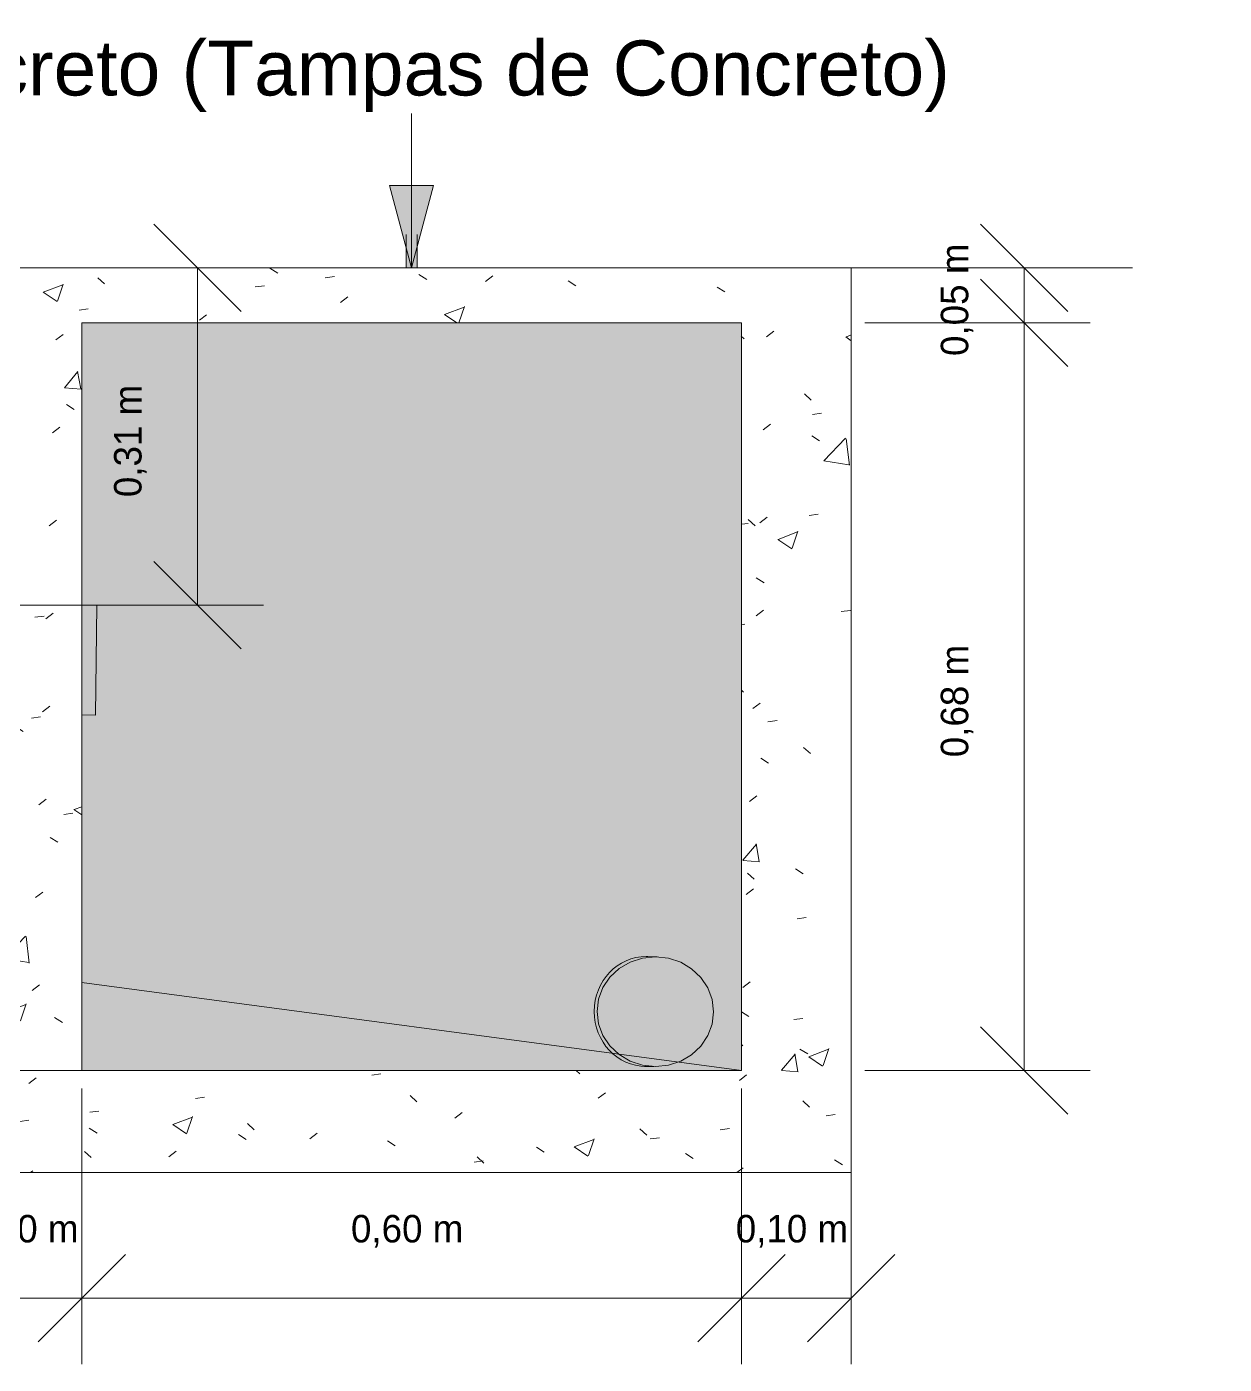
# Model space of a CAD drawing. Header units: metres. Extents: x 1.1 to 88.1, y -3.7 to 23.8.
# Drawn here: x 49.214 to 50.304, y -0.997 to 0.219 of the extents above; entities that cross this region are included whole.
import ezdxf

# ---------------------------------------------------------------- set-up
doc = ezdxf.new("R2010")
doc.units = ezdxf.units.M
doc.linetypes.add('IMPORT-DASHED2 _4_', pattern=[0.375, 0.25, -0.125])
doc.layers.add('1095_ARQ_BASE_dwg', color=7, linetype='Continuous', lineweight=5, true_color=0x767676)
for name, color, linetype, lineweight in [('A-ANNO-DIMS', 7, 'Continuous', 5), ('A-ANNO-DIMS-25', 7, 'Continuous', 5), ('A-DETL', 7, 'Continuous', 5), ('A-DETL-GENF', 7, 'Continuous', 5), ('A-GENM', 7, 'Continuous', 5), ('A-GENM-IDEN', 7, 'Continuous', 5), ('G-ANNO-DIMS', 7, 'Continuous', 5), ('KIRYA - PAREDE VISTA', 7, 'Continuous', 15), ('KIRYA - PISO', 7, 'Continuous', 5), ('KIRYA - PROJEÇÃO', 7, 'IMPORT-DASHED2 _4_', 5), ('P-PIPE', 7, 'Continuous', 5), ('P-SANR-FIXT', 7, 'Continuous', 5)]:
    doc.layers.add(name, color=color, linetype=linetype, lineweight=lineweight)
doc.styles.add('Arial_4', font='arial.ttf', dxfattribs={"height": 0.05})
doc.styles.add('Century Gothic_2', font='GOTHIC.TTF', dxfattribs={"height": 0.025})
doc.dimstyles.new('Setores_1_mm', dxfattribs={"dimscale": 0.3048, "dimtxt": 0.026104, "dimasz": 0.260417, "dimexe": 0.19685, "dimexo": 0.123031, "dimgap": 0.143537, "dimtad": 1, "dimrnd": 0.01, "dimzin": 0, "dimdsep": 46, "dimtxsty": 'Century Gothic_2', "dimblk1": 'OBLIQUE', "dimblk2": 'OBLIQUE', "dimsah": 1, "dimcen": 0.09, "dimazin": 0, "dimtfac": 1, "dimtdec": 4, "dimtix": 1, "dimtmove": 0, "dimatfit": 3, "dimfxl": 1, "dimtvp": 1, "dimtolj": 1, "dimtzin": 0, "dimarcsym": 2})

# ---------------------------------------------------------------- blocks, each defined once
blk = doc.blocks.new('Revestimento Impemeabilizante _inspeção_ - Revestimento Impemeabilizante _inspeção_-4026786-AA')
at = {"layer": 'A-GENM', "true_color": 0x595959}
blk.add_hatch(color=251, dxfattribs=at).paths.add_polyline_path([(-8.5501, -0.73), (-8.5501, -0.05), (-9.1501, -0.05), (-9.1501, -0.3066), (-9.1365, -0.3067), (-9.1375, -0.4067), (-9.1501, -0.4067), (-9.1501, -0.65), (-8.6667, -0.7144), (-8.6702, -0.7117), (-8.6776, -0.7013), (-8.6823, -0.6892), (-8.6838, -0.6756), (-8.6822, -0.6634), (-8.6775, -0.6513), (-8.6697, -0.6408), (-8.6601, -0.633), (-8.6487, -0.628), (-8.6365, -0.6263), (-8.6283, -0.6266), (-8.6165, -0.6278), (-8.6053, -0.6316), (-8.5953, -0.6376), (-8.5869, -0.6455), (-8.5806, -0.655), (-8.5767, -0.6656), (-8.5754, -0.6767), (-8.5767, -0.6879), (-8.5806, -0.6984), (-8.5869, -0.7079), (-8.5953, -0.7158), (-8.6053, -0.7217), (-8.6074, -0.7224), (-8.5591, -0.7288)])
blk = doc.blocks.new('Argamassa Impermeável Rampa _Inspeção_ - Argamassa Impermeável Rampa _Inspeção_-3637259-AA')
at = {"layer": 'A-GENM', "true_color": 0x929290}
blk.add_hatch(color=252, dxfattribs=at).paths.add_polyline_path([(-8.6451, -0.73), (-8.5501, -0.73), (-8.6074, -0.7224), (-8.6165, -0.7253), (-8.6283, -0.7266), (-8.6371, -0.7263), (-8.6491, -0.7246), (-8.6604, -0.7196), (-8.6667, -0.7144), (-9.1501, -0.65), (-9.1501, -0.73), (-8.6491, -0.73)])
at = {"layer": 'A-GENM', "color": 253, "true_color": 0xaaaaaa}
blk.add_line((-8.5501, -0.73), (-9.1501, -0.65), dxfattribs=at)
blk = doc.blocks.new('1095_ARQ_BASE_dwg-4006143-AA')
at = {"layer": 'KIRYA - PAREDE VISTA'}
for p, q in [((-8.247, 0), (-8.4507, 0)), ((-8.1943, 0), (-8.4502, 0)), ((-8.4343, 0), (-8.4493, 0)), ((-8.1944, 0), (-8.247, 0)), ((-8.4501, 0), (-8.1947, 0)), ((-8.4222, 0), (-8.1947, 0))]:
    blk.add_line(p, q, dxfattribs=at)
at = {"layer": 'KIRYA - PAREDE VISTA', "flags": 128}
for points in [[(-8.1947, 0), (-8.2516, 0), (-8.4501, 0)], [(-8.1947, 0), (-8.205, 0), (-8.4222, 0)]]:
    blk.add_lwpolyline(points, dxfattribs=at)
at = {"layer": 'KIRYA - PISO'}
for p, q in [((-8.1951, 0), (-8.4507, 0)), ((-8.1954, 0), (-8.4506, 0)), ((-8.195, 0), (-8.4506, 0)), ((-8.1951, 0), (-8.4505, 0)), ((-8.1952, 0), (-8.4504, 0)), ((-8.195, 0), (-8.4504, 0)), ((-8.1946, 0), (-8.4499, 0)), ((-8.4499, 0), (-8.1944, 0)), ((-8.1943, 0), (-8.4498, 0)), ((-8.1947, 0), (-8.4489, 0)), ((-8.1947, 0), (-8.4501, 0)), ((-8.1947, 0), (-8.4501, 0)), ((-8.3897, 0), (-8.4501, 0)), ((-8.1947, 0), (-8.4501, 0)), ((-8.4501, 0), (-8.1947, 0)), ((-8.1947, 0), (-8.4501, 0)), ((-8.4501, 0), (-8.1947, 0)), ((-8.3567, 0), (-8.1947, 0)), ((-8.1947, 0), (-8.3567, 0))]:
    blk.add_line(p, q, dxfattribs=at)
at = {"layer": 'KIRYA - PROJEÇÃO'}
for p, q in [((-8.1947, 0), (-8.4501, 0)), ((-8.4501, 0), (-8.1947, 0))]:
    blk.add_line(p, q, dxfattribs=at)
blk = doc.blocks.new('ESG_Caixa de Inspeção de Alvenaria - Caixa de Inspeção de Alvenaria-4026781-AA')
at = {"layer": 'P-SANR-FIXT', "true_color": 0x787878}
for points in [[(-8.8501, 0), (-8.8501, 0.0353), (-8.8514, 0.0351), (-8.8533, 0.0341), (-8.8541, 0.0332), (-8.8548, 0.0318), (-8.8551, 0.0307), (-8.8551, 0.0289), (-8.8549, 0.0002), (-8.8526, 0), (-8.8514, 0)], [(-8.8501, 0), (-8.8451, 0.0003), (-8.8455, 0.0058), (-8.8456, 0.0079), (-8.8451, 0.0178), (-8.8452, 0.0221), (-8.8452, 0.0284), (-8.8452, 0.0293), (-8.8452, 0.0313), (-8.8455, 0.0321), (-8.8463, 0.0335), (-8.8471, 0.0342), (-8.8485, 0.035), (-8.8492, 0.0352), (-8.8501, 0.0351), (-8.8501, 0)]]:
    blk.add_hatch(color=8, dxfattribs=at).paths.add_polyline_path(points)
at = {"layer": 'P-SANR-FIXT', "flags": 128}
for points in [[(-8.8551, 0.0303), (-8.8551, 0.0283), (-8.8551, 0.0227), (-8.8551, 0.0143), (-8.8551, 0.0041), (-8.8551, 0.0003)], [(-8.8451, 0.0303), (-8.8451, 0.0283), (-8.8451, 0.0227), (-8.8451, 0.0143), (-8.8451, 0.0041), (-8.8451, 0.0003)], [(-8.8451, 0.0003), (-8.8451, 0.0107), (-8.8451, 0.02), (-8.8451, 0.0267), (-8.8451, 0.03), (-8.8451, 0.0303)]]:
    blk.add_lwpolyline(points, dxfattribs=at)
at = {"layer": 'P-SANR-FIXT'}
for start_param, end_param in [(0, 1.570796), (1.570796, 3.141593)]:
    blk.add_ellipse((-8.8501, 0.0003), major_axis=(-0.005, 0), ratio=0.058824, start_param=start_param, end_param=end_param, dxfattribs=at)
blk = doc.blocks.new('DIMBLOCK27-AA')
at = {"layer": 'A-ANNO-DIMS-25', "lineweight": 25}
for p, q in [((50.1215, 0), (50.0818, 0.0397)), ((50.1215, -0.05), (50.0818, -0.0103)), ((50.1215, 0), (50.1612, -0.0397)), ((50.1215, -0.05), (50.1612, -0.0897))]:
    blk.add_line(p, q, dxfattribs=at)
at = {"layer": 'A-ANNO-DIMS-25'}
for p, q in [((50.1215, 0), (50.0018, 0)), ((50.1215, 0), (50.1215, -0.05)), ((50.1215, 0), (50.1815, 0)), ((50.1215, -0.05), (49.9765, -0.05)), ((50.1215, -0.05), (50.1815, -0.05))]:
    blk.add_line(p, q, dxfattribs=at)
at = {"layer": 'A-ANNO-DIMS-25', "color": 0, "insert": (50.0457, -0.0801), "char_height": 0.025, "width": 0.132261, "attachment_point": 1, "rotation": 90, "line_spacing_factor": 0.984502, "style": 'Century Gothic_2'}
blk.add_mtext('0,05 m', dxfattribs=at)
blk = doc.blocks.new('_Oblique')
at = {"color": 0, "linetype": 'ByBlock', "lineweight": -2}
blk.add_line((-0.5, -0.5), (0.5, 0.5), dxfattribs=at)
blk = doc.blocks.new('DIMBLOCK28-AA')
at = {"layer": 'A-ANNO-DIMS-25', "lineweight": 25}
for p, q in [((50.1215, -0.05), (50.0818, -0.0103)), ((50.1215, -0.05), (50.1612, -0.0897)), ((50.1215, -0.73), (50.0818, -0.6903)), ((50.1215, -0.73), (50.1612, -0.7697))]:
    blk.add_line(p, q, dxfattribs=at)
at = {"layer": 'A-ANNO-DIMS-25'}
for p, q in [((50.1215, -0.05), (49.9765, -0.05)), ((50.1215, -0.05), (50.1215, -0.73)), ((50.1215, -0.05), (50.1815, -0.05)), ((50.1215, -0.73), (49.9765, -0.73)), ((50.1215, -0.73), (50.1815, -0.73))]:
    blk.add_line(p, q, dxfattribs=at)
at = {"layer": 'A-ANNO-DIMS-25', "color": 0, "insert": (50.0457, -0.4451), "char_height": 0.025, "width": 0.132261, "attachment_point": 1, "rotation": 90, "line_spacing_factor": 0.984502, "style": 'Century Gothic_2'}
blk.add_mtext('0,68 m', dxfattribs=at)
blk = doc.blocks.new('DIMBLOCK29-AA')
at = {"layer": 'A-ANNO-DIMS-25'}
for p, q in [((49.1643, -0.9373), (49.1643, -0.7464)), ((49.2643, -0.9373), (49.2643, -0.7464)), ((49.1643, -0.9373), (49.2643, -0.9373)), ((49.1643, -0.9373), (49.1643, -0.9973)), ((49.2643, -0.9373), (49.2643, -0.9973))]:
    blk.add_line(p, q, dxfattribs=at)
at = {"layer": 'A-ANNO-DIMS-25', "lineweight": 25}
for p, q in [((49.1643, -0.9373), (49.204, -0.8976)), ((49.2643, -0.9373), (49.304, -0.8976)), ((49.1643, -0.9373), (49.1246, -0.977)), ((49.2643, -0.9373), (49.2246, -0.977))]:
    blk.add_line(p, q, dxfattribs=at)
at = {"layer": 'A-ANNO-DIMS-25', "color": 0, "insert": (49.1592, -0.8615), "char_height": 0.025, "width": 0.132261, "attachment_point": 1, "line_spacing_factor": 0.984502, "style": 'Century Gothic_2'}
blk.add_mtext('0,10 m', dxfattribs=at)
blk = doc.blocks.new('DIMBLOCK30-AA')
at = {"layer": 'A-ANNO-DIMS-25'}
for p, q in [((49.2643, -0.9373), (49.2643, -0.7464)), ((49.8643, -0.9373), (49.8643, -0.7464)), ((49.2643, -0.9373), (49.8643, -0.9373)), ((49.2643, -0.9373), (49.2643, -0.9973)), ((49.8643, -0.9373), (49.8643, -0.9973))]:
    blk.add_line(p, q, dxfattribs=at)
at = {"layer": 'A-ANNO-DIMS-25', "lineweight": 25}
for p, q in [((49.2643, -0.9373), (49.304, -0.8976)), ((49.8643, -0.9373), (49.904, -0.8976)), ((49.2643, -0.9373), (49.2246, -0.977)), ((49.8643, -0.9373), (49.8246, -0.977))]:
    blk.add_line(p, q, dxfattribs=at)
at = {"layer": 'A-ANNO-DIMS-25', "color": 0, "insert": (49.5092, -0.8615), "char_height": 0.025, "width": 0.132261, "attachment_point": 1, "line_spacing_factor": 0.984502, "style": 'Century Gothic_2'}
blk.add_mtext('0,60 m', dxfattribs=at)
blk = doc.blocks.new('DIMBLOCK31-AA')
at = {"layer": 'A-ANNO-DIMS-25'}
for p, q in [((49.8643, -0.9373), (49.8643, -0.7464)), ((49.9643, -0.9373), (49.9643, -0.7464)), ((49.8643, -0.9373), (49.9643, -0.9373)), ((49.8643, -0.9373), (49.8643, -0.9973)), ((49.9643, -0.9373), (49.9643, -0.9973))]:
    blk.add_line(p, q, dxfattribs=at)
at = {"layer": 'A-ANNO-DIMS-25', "lineweight": 25}
for p, q in [((49.8643, -0.9373), (49.904, -0.8976)), ((49.9643, -0.9373), (50.004, -0.8976)), ((49.8643, -0.9373), (49.8246, -0.977)), ((49.9643, -0.9373), (49.9246, -0.977))]:
    blk.add_line(p, q, dxfattribs=at)
at = {"layer": 'A-ANNO-DIMS-25', "color": 0, "insert": (49.8592, -0.8615), "char_height": 0.025, "width": 0.132261, "attachment_point": 1, "line_spacing_factor": 0.984502, "style": 'Century Gothic_2'}
blk.add_mtext('0,10 m', dxfattribs=at)
blk = doc.blocks.new('DIMBLOCK41-AA')
at = {"layer": 'A-ANNO-DIMS-25', "lineweight": 25}
for p, q in [((49.3695, 0), (49.3298, 0.0397)), ((49.3695, 0), (49.4092, -0.0397)), ((49.3695, -0.3067), (49.3298, -0.267)), ((49.3695, -0.3067), (49.4092, -0.3464))]:
    blk.add_line(p, q, dxfattribs=at)
at = {"layer": 'A-ANNO-DIMS-25'}
for p, q in [((49.3695, 0), (49.3095, 0)), ((49.3695, 0), (49.3695, -0.3067)), ((49.3695, 0), (49.3882, 0)), ((49.3695, -0.3067), (49.1718, -0.3067)), ((49.3695, -0.3067), (49.4295, -0.3067))]:
    blk.add_line(p, q, dxfattribs=at)
at = {"layer": 'A-ANNO-DIMS-25', "color": 0, "insert": (49.2937, -0.2085), "char_height": 0.025, "width": 0.132261, "attachment_point": 1, "rotation": 90, "line_spacing_factor": 0.984502, "style": 'Century Gothic_2'}
blk.add_mtext('0,31 m', dxfattribs=at)

msp = doc.modelspace()

# ---------------------------------------------------------------- hatches: boundary and pattern name
at = {"layer": 'A-DETL-GENF', "true_color": 0xc0c0c0}
h = msp.add_hatch(dxfattribs=at)
h.set_pattern_fill('FP_8', color=9, style=0, pattern_type=2)
h.set_pattern_definition([(50, (47.8734, 1.515), (0.1821895, -0.015938), [0.01905, -0.20955]), (355, (47.8734, 1.515), (-0.035242, 0.191059), [0.01524, -0.16764]), (100.451, (47.8884, 1.514), (0.146942, 0.17512), [0.01619, -0.17809]), (46.184, (47.8734, 1.566), (0.271077, -0.042045), [0.02858, -0.31433]), (96.636, (47.8964, 1.562), (0.237407, 0.247433), [0.02429, -0.26714]), (351.184, (47.8734, 1.566), (0.237406, 0.247428), [0.02286, -0.25146]), (21, (47.8984, 1.553), (0.15162, -0.102267), [0.01905, -0.20955]), (326, (47.8984, 1.553), (0.061803, 0.184189), [0.01524, -0.16764]), (71.451, (47.9114, 1.545), (0.213418, 0.081924), [0.01619, -0.17809]), (37.5, (47.8734, 1.515), (0.0030864, 0.084551), [0.00838, -0.15723, 0.00838, -0.1618, -0.16828]), (37.5, (47.8734, 1.515), (0.0030864, 0.084551), [-0.33579, 0.00838, -0.15989]), (7.5, (47.8734, 1.515), (0.0668157, 0.1001782), [0.00838, -0.08865, 0.00838, -0.15342, -0.06414]), (7.5, (47.8734, 1.515), (0.0668157, 0.1001782), [-0.25883, 0.00838, -0.05575]), (327.5, (47.8164, 1.515), (0.1355866, -0.0057276), [0.00838, -0.05512, 0.00838, -0.18974, -0.26289]), (327.5, (47.8164, 1.515), (0.1355866, -0.0057276), [-0.26162, 0.00838, -0.25451]), (317.5, (47.7914, 1.515), (0.1481253, 0.0254287), [0.00838, -0.07417, 0.00838, -0.12319, -0.18669]), (317.5, (47.7914, 1.515), (0.1481253, 0.0254287), [-0.21412, 0.00838, -0.17831])])
h.paths.add_polyline_path([(49.2769, -0.823), (49.9643, -0.823), (49.9643, 0), (49.1643, 0), (49.1643, -0.823), (49.2727, -0.823)])
h.paths.add_polyline_path([(49.7892, -0.73), (49.2643, -0.73), (49.2643, -0.05), (49.8643, -0.05), (49.8643, -0.73), (49.7979, -0.73)])
at = {"layer": 'A-GENM-IDEN'}
msp.add_hatch(color=256, dxfattribs=at).paths.add_polyline_path([(49.5643, 0), (49.5844, 0.075), (49.5442, 0.075)])
at = {"layer": 'P-PIPE', "true_color": 0x804000}
h = msp.add_hatch(color=36, dxfattribs=at)
h.paths.add_polyline_path([(49.2774, -0.3567), (49.2776, -0.3067), (49.2643, -0.3066), (49.2643, -0.3566), (49.2772, -0.3567)])
h.paths.add_polyline_path([(49.1643, -0.3556), (49.1643, -0.3056), (48.6082, -0.3001), (48.6078, -0.35), (48.9164, -0.3531)])
h = msp.add_hatch(color=36, dxfattribs=at)
h.paths.add_polyline_path([(49.2769, -0.4067), (49.2772, -0.3567), (49.2643, -0.3567), (49.2643, -0.4066)])
h.paths.add_polyline_path([(49.1643, -0.4056), (49.1643, -0.3556), (48.6077, -0.35), (48.6072, -0.4), (49.1065, -0.405)])
for points in [[(49.7331, -0.6764), (49.7344, -0.6653), (49.7384, -0.6547), (49.7447, -0.6452), (49.7531, -0.6374), (49.7631, -0.6314), (49.7743, -0.6278), (49.7861, -0.6266), (49.7779, -0.6263), (49.7657, -0.628), (49.7543, -0.633), (49.7445, -0.641), (49.7369, -0.6513), (49.7321, -0.6641), (49.7305, -0.6763), (49.7322, -0.6764)], [(49.7861, -0.7266), (49.7743, -0.7253), (49.7631, -0.7215), (49.7531, -0.7155), (49.7447, -0.7076), (49.7384, -0.6981), (49.7344, -0.6875), (49.7331, -0.6764), (49.7305, -0.6763), (49.7321, -0.6892), (49.7368, -0.7013), (49.7447, -0.712), (49.754, -0.7196), (49.7654, -0.7246), (49.7776, -0.7263)]]:
    msp.add_hatch(color=36, dxfattribs=at).paths.add_polyline_path(points)
at = {"layer": 'P-PIPE', "true_color": 0x7f7f7f}
msp.add_hatch(color=8, dxfattribs=at).paths.add_polyline_path([(49.7861, -0.7266), (49.7979, -0.7253), (49.8091, -0.7217), (49.8191, -0.7158), (49.8275, -0.7079), (49.8338, -0.6984), (49.8377, -0.6879), (49.839, -0.6767), (49.8377, -0.6656), (49.8338, -0.655), (49.8275, -0.6455), (49.8191, -0.6376), (49.8091, -0.6316), (49.7979, -0.6278), (49.7861, -0.6266), (49.7743, -0.6278), (49.7631, -0.6314), (49.7531, -0.6374), (49.7447, -0.6452), (49.7384, -0.6547), (49.7344, -0.6653), (49.7331, -0.6764), (49.7344, -0.6875), (49.7384, -0.6981), (49.7447, -0.7076), (49.7531, -0.7155), (49.7636, -0.7217), (49.7743, -0.7253)])

# ---------------------------------------------------------------- linework, layer by layer
at = {"layer": 'A-DETL'}
for p, q in [((49.9643, 0), (49.1643, 0)), ((49.9643, -0.823), (49.9643, 0)), ((49.2643, -0.05), (49.8643, -0.05)), ((49.2643, -0.73), (49.2643, -0.05)), ((49.8643, -0.05), (49.8643, -0.73)), ((49.8643, -0.73), (49.2643, -0.73)), ((49.1643, -0.823), (49.9643, -0.823))]:
    msp.add_line(p, q, dxfattribs=at)
at = {"layer": 'A-GENM-IDEN'}
for p, q in [((49.5643, 0), (49.5643, 0.1404)), ((49.5844, 0.075), (49.5442, 0.075)), ((49.5442, 0.075), (49.5643, 0)), ((49.5643, 0), (49.5844, 0.075))]:
    msp.add_line(p, q, dxfattribs=at)
at = {"layer": 'G-ANNO-DIMS'}
msp.add_line((49.7186, -0.73), (48.8107, -0.73), dxfattribs=at)
at = {"layer": 'P-PIPE'}
for p, q in [((49.2779, -0.3067), (49.2643, -0.3066)), ((49.2769, -0.4067), (49.2779, -0.3067)), ((49.2643, -0.4066), (49.2769, -0.4067)), ((49.7876, -0.6266), (49.7792, -0.6263)), ((49.7762, -0.7263), (49.7846, -0.7265))]:
    msp.add_line(p, q, dxfattribs=at)
at = {"layer": 'P-PIPE', "flags": 128}
for points in [[(49.7861, -0.6266), (49.7743, -0.6278), (49.7631, -0.6314), (49.7531, -0.6374), (49.7447, -0.6452), (49.7384, -0.6547), (49.7344, -0.6653), (49.7331, -0.6764)], [(49.839, -0.6767), (49.8377, -0.6656), (49.8338, -0.655), (49.8275, -0.6455), (49.8191, -0.6376), (49.8091, -0.6316), (49.7979, -0.6278), (49.7861, -0.6266)], [(49.7331, -0.6764), (49.7344, -0.6875), (49.7384, -0.6981), (49.7447, -0.7076), (49.7531, -0.7155), (49.7631, -0.7215), (49.7743, -0.7253), (49.7861, -0.7266)], [(49.7861, -0.7266), (49.7979, -0.7253), (49.8091, -0.7217), (49.8191, -0.7158), (49.8275, -0.7079), (49.8338, -0.6984), (49.8377, -0.6879), (49.839, -0.6767)]]:
    msp.add_lwpolyline(points, dxfattribs=at)
at = {"layer": 'P-PIPE'}
for start_param, end_param in [(0.028623, 1.599419), (0, 0.028623), (1.599419, 3.170215)]:
    msp.add_ellipse((49.7777, -0.6763), major_axis=(0.0015, 0.05), ratio=0.944031, start_param=start_param, end_param=end_param, dxfattribs=at)

# ---------------------------------------------------------------- block references
at = {"layer": '1095_ARQ_BASE_dwg', "color": 7}
msp.add_blockref('1095_ARQ_BASE_dwg-4006143-AA', (58.4144, 0), dxfattribs=at)
at = {"layer": 'A-GENM', "color": 253, "true_color": 0xaaaaaa}
for name in ['Revestimento Impemeabilizante _inspeção_ - Revestimento Impemeabilizante _inspeção_-4026786-AA', 'Argamassa Impermeável Rampa _Inspeção_ - Argamassa Impermeável Rampa _Inspeção_-3637259-AA']:
    msp.add_blockref(name, (58.4144, 0), dxfattribs=at)
at = {"layer": 'P-SANR-FIXT'}
msp.add_blockref('ESG_Caixa de Inspeção de Alvenaria - Caixa de Inspeção de Alvenaria-4026781-AA', (58.4144, 0), dxfattribs=at)

# ---------------------------------------------------------------- dimensions: what is measured, and where the dimension line sits
at = {"layer": 'A-ANNO-DIMS'}
for base, p1, p2, override, picture, middle in [((50.1215, -0.05), (49.9643, 0), (49.939, -0.05), {"dimpost": '<>', "dimfxl": 0.05604}, 'DIMBLOCK27-AA', (50.0646, -0.025)), ((49.3695, -0.3067), (49.4257, 0), (49.1343, -0.3067), {"dimpost": '<>', "dimfxl": 0.423054}, 'DIMBLOCK41-AA', (49.3126, -0.1533)), ((50.1215, -0.73), (49.939, -0.05), (49.939, -0.73), {"dimpost": '<>', "dimfxl": 0.68}, 'DIMBLOCK28-AA', (50.0646, -0.39))]:
    dim = msp.add_linear_dim(base=base, p1=p1, p2=p2, angle=90, dimstyle='Setores_1_mm', override=override, dxfattribs=at)
    dim.commit()
    dim.dimension.update_dxf_attribs({"geometry": picture, "text_midpoint": middle})
for base, p1, p2, override, picture, middle in [((49.2643, -0.9373), (49.1643, -0.7089), (49.2643, -0.7089), {"dimpost": '<>', "dimfxl": 0.1}, 'DIMBLOCK29-AA', (49.2143, -0.8804)), ((49.8643, -0.9373), (49.2643, -0.7089), (49.8643, -0.7089), {"dimpost": '<>', "dimfxl": 0.6}, 'DIMBLOCK30-AA', (49.5643, -0.8804)), ((49.9643, -0.9373), (49.8643, -0.7089), (49.9643, -0.7089), {"dimpost": '<>', "dimfxl": 0.1}, 'DIMBLOCK31-AA', (49.9143, -0.8804))]:
    dim = msp.add_linear_dim(base=base, p1=p1, p2=p2, dimstyle='Setores_1_mm', override=override, dxfattribs=at)
    dim.commit()
    dim.dimension.update_dxf_attribs({"geometry": picture, "text_midpoint": middle})

# ---------------------------------------------------------------- next in the draw order: texts
at = {"layer": 'A-GENM-IDEN', "color": 1, "true_color": 0xff0000, "insert": (49.0524, 0.2069), "char_height": 0.05, "width": 1.238607, "attachment_point": 1, "style": 'Arial_4', "bg_fill": 3, "box_fill_scale": 1.25, "bg_fill_color": 256, "bg_fill_true_color": 13158600, "bg_fill_transparency": 0}
msp.add_mtext('Concreto (Tampas de Concreto)', dxfattribs=at)

doc.saveas('drawing.dxf')
